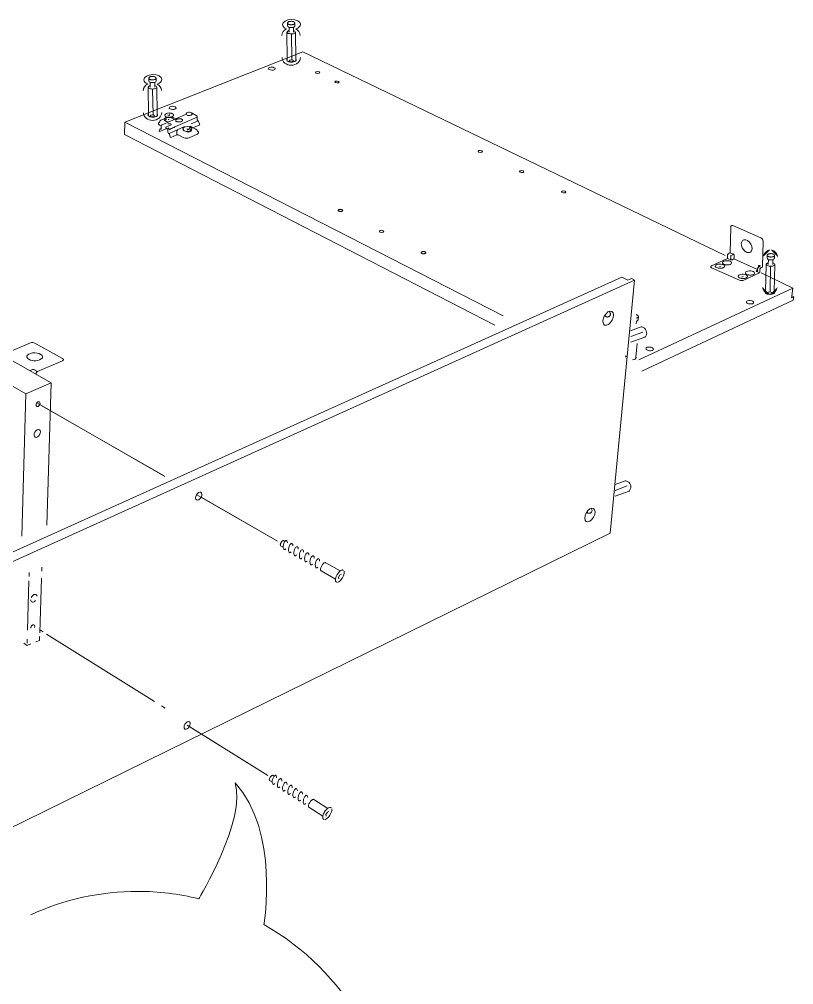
# Model space of a CAD drawing. Header units: metres. Extents: x -6.4 to 35.9, y -8.9 to 6.5.
# Drawn here: x 27.215 to 28.244, y 2.789 to 4.071 of the extents above; entities that cross this region are included whole.
import ezdxf

# ---------------------------------------------------------------- set-up
doc = ezdxf.new("R2010")
doc.units = ezdxf.units.M
doc.header["$MEASUREMENT"] = 0
for name, color, linetype, lineweight in [('PDF5_Geometry_Num_Penna__1_Num_Penna__255_Num_Penna__255_Num_Penna__255', 255, 'Continuous', 18), ('PDF5_Geometry_Num_Penna__7_Num_Penna__7_Num_Penna__7_Num_Penna__7', 7, 'Continuous', 18), ('PDF5_Solid Fills_Num_Penna__1_Num_Penna__255_Num_Penna__255_Num_Penna__255', 255, 'Continuous', 18)]:
    doc.layers.add(name, color=color, linetype=linetype, lineweight=lineweight)

msp = doc.modelspace()

# ---------------------------------------------------------------- hatches: boundary and pattern name
at = {"layer": 'PDF5_Geometry_Num_Penna__1_Num_Penna__255_Num_Penna__255_Num_Penna__255', "linetype": 'Continuous', "lineweight": 18}
for points in [[(28.2129, 3.7651, 0.414067), (28.2027, 3.7553)], [(28.2226, 3.7549, 0.413969), (28.2129, 3.7651)], [(28.2019, 3.7155, 0.414296), (28.2117, 3.7053)], [(28.2117, 3.7053, 0.414203), (28.2218, 3.7151)]]:
    msp.add_hatch(color=255, dxfattribs=at).paths.add_polyline_path(points)
at = {"layer": 'PDF5_Solid Fills_Num_Penna__1_Num_Penna__255_Num_Penna__255_Num_Penna__255', "linetype": 'Continuous', "lineweight": 18}
for points in [[(28.1436, 3.7434), (28.1457, 3.7421), (28.1475, 3.7436)], [(28.1738, 3.7296), (28.1759, 3.7284), (28.1777, 3.7299)]]:
    msp.add_hatch(color=255, dxfattribs=at).paths.add_polyline_path(points)

# ---------------------------------------------------------------- linework, layer by layer
at = {"layer": 'PDF5_Geometry_Num_Penna__1_Num_Penna__255_Num_Penna__255_Num_Penna__255', "color": 255, "linetype": 'Continuous', "lineweight": 18, "flags": 128}
for points in [[(27.4064, 3.465), (27.2448, 3.5578)], [(27.5525, 3.3812), (27.4573, 3.4358)], [(27.5239, 3.08), (27.4427, 3.1307)]]:
    msp.add_lwpolyline(points, dxfattribs=at)
at = {"layer": 'PDF5_Geometry_Num_Penna__7_Num_Penna__7_Num_Penna__7_Num_Penna__7', "color": 7, "linetype": 'Continuous', "lineweight": 18, "flags": 128}
for points in [[(27.581, 4.0625), (27.581, 4.0658, 0.315068), (27.5793, 4.0677), (27.579, 4.0678), (27.5785, 4.068), (27.5779, 4.0681), (27.5773, 4.0682), (27.5767, 4.0683), (27.576, 4.0683), (27.5754, 4.0682), (27.5748, 4.0682), (27.5742, 4.0681), (27.5737, 4.0679), (27.5731, 4.0678), (27.5726, 4.0675), (27.5722, 4.0673), (27.5719, 4.067), (27.5716, 4.0667), (27.5714, 4.0664), (27.5713, 4.066), (27.5713, 4.0657), (27.5713, 4.0625)], [(27.5822, 4.018), (27.582, 4.0536, 0.318932), (27.5792, 4.0559)], [(27.5707, 4.0185, 0.228687), (27.5702, 4.0173), (27.5702, 4.017), (27.5702, 4.017)], [(27.3968, 3.9893), (27.3967, 3.9926, 0.315558), (27.395, 3.9946), (27.3948, 3.9946), (27.3942, 3.9948), (27.3937, 3.9949), (27.3931, 3.995), (27.3924, 3.9951), (27.3918, 3.9951), (27.3912, 3.9951), (27.3906, 3.995), (27.39, 3.9949), (27.3894, 3.9948), (27.3889, 3.9946), (27.3884, 3.9944), (27.388, 3.9941), (27.3876, 3.9938), (27.3874, 3.9935), (27.3872, 3.9932), (27.3871, 3.9929), (27.3871, 3.9925), (27.3871, 3.9893)], [(27.398, 3.9449), (27.3977, 3.9804, 0.318051), (27.3949, 3.9827)], [(27.3865, 3.9446), (27.3865, 3.9445, 0.380846), (27.3868, 3.9442)], [(27.451, 3.9183), (27.4406, 3.9137, -0.202186), (27.4333, 3.9137), (27.4258, 3.9176), (27.4256, 3.9177), (27.4253, 3.9177), (27.425, 3.9178), (27.4247, 3.9178), (27.4244, 3.9177), (27.4242, 3.9176), (27.4163, 3.9141), (27.4154, 3.9146), (27.4143, 3.9182, -0.276876), (27.4124, 3.9211), (27.4122, 3.9247)], [(27.4128, 3.9269, 0.01138), (27.414, 3.9248), (27.4142, 3.9247), (27.4144, 3.9246), (27.4147, 3.9246), (27.4149, 3.9247)], [(27.4423, 3.9218, -0.190557), (27.4366, 3.9218), (27.4336, 3.9233), (27.4334, 3.9235), (27.4332, 3.9236), (27.4331, 3.9237), (27.4329, 3.9239), (27.4328, 3.9241), (27.4326, 3.9244), (27.4326, 3.9246), (27.4327, 3.9249), (27.4328, 3.9252), (27.433, 3.9254)], [(27.4386, 3.9244), (27.4391, 3.9245), (27.4395, 3.9246), (27.4399, 3.9248), (27.4403, 3.925), (27.4406, 3.9253), (27.441, 3.9256), (27.4413, 3.9259, 0.436299), (27.4408, 3.9283), (27.4409, 3.9285)], [(28.1982, 3.7344), (28.1983, 3.7346), (28.1984, 3.7348), (28.1984, 3.7349), (28.1985, 3.7382), (28.1986, 3.7387), (28.1987, 3.7391), (28.1988, 3.7395), (28.1991, 3.74), (28.1993, 3.7404), (28.1997, 3.7407), (28.2, 3.741), (28.2003, 3.7412), (28.2019, 3.7419), (28.202, 3.742), (28.2021, 3.7421), (28.2021, 3.7422), (28.2021, 3.7424), (28.2028, 3.7762, 0.277966), (28.2, 3.7807), (28.1628, 3.797), (28.1624, 3.7971), (28.162, 3.7972), (28.1616, 3.7972), (28.1613, 3.7971), (28.161, 3.797), (28.1607, 3.7968), (28.1604, 3.7966), (28.1602, 3.7963), (28.16, 3.7959), (28.1599, 3.7955), (28.1599, 3.795), (28.1593, 3.761), (28.1575, 3.7602)], [(28.2178, 3.7539), (28.2179, 3.7571, 0.314587), (28.2163, 3.7592), (28.216, 3.7593), (28.2155, 3.7594), (28.2149, 3.7596), (28.2143, 3.7597), (28.2137, 3.7598), (28.2131, 3.7598), (28.2124, 3.7598), (28.2118, 3.7597), (28.2112, 3.7597), (28.2107, 3.7595), (28.2101, 3.7594), (28.2096, 3.7592), (28.2092, 3.7589), (28.2088, 3.7586), (28.2086, 3.7584), (28.2084, 3.758), (28.2083, 3.7577), (28.2082, 3.7574), (28.2082, 3.7541)], [(28.2176, 3.7094), (28.2185, 3.745, 0.316988), (28.2158, 3.7473)], [(28.1949, 3.7361), (28.1952, 3.736), (28.1955, 3.736), (28.1955, 3.7358), (28.1953, 3.7356), (28.1982, 3.7344), (28.1772, 3.7244, -0.189051), (28.1716, 3.7244), (28.1345, 3.741)], [(28.2061, 3.7103, 0.231801), (28.2055, 3.7091), (28.2055, 3.7088), (28.2055, 3.7087)], [(28.2074, 3.7066), (28.2077, 3.7065), (28.2083, 3.7063), (28.2089, 3.7061), (28.2096, 3.706), (28.2103, 3.7059), (28.2109, 3.7058), (28.2117, 3.7057), (28.2124, 3.7057), (28.2131, 3.7058), (28.2138, 3.7058), (28.2145, 3.7059), (28.2151, 3.7061), (28.2157, 3.7063), (28.2163, 3.7065), (28.2168, 3.7067), (28.2172, 3.707), (28.2175, 3.7073), (28.2178, 3.7076), (28.218, 3.7079), (28.2181, 3.7083), (28.2181, 3.7084), (28.2181, 3.7087, 0.218684), (28.2176, 3.71)], [(28.0344, 3.6666), (28.0347, 3.6701), (28.0353, 3.6703), (28.0358, 3.6706), (28.0362, 3.6709), (28.0365, 3.6712), (28.0367, 3.6715), (28.0369, 3.6719), (28.037, 3.6722), (28.0373, 3.6758, 0.314489), (28.0356, 3.6782), (28.0353, 3.6783), (28.0347, 3.6786), (28.0341, 3.6788)], [(28.0267, 3.6571), (28.0408, 3.6624, -0.203379), (28.0417, 3.6624), (28.0444, 3.6613, -0.111916), (28.0459, 3.6602, -0.079964), (28.0476, 3.6573, -0.076721), (28.0483, 3.6539, -0.117111), (28.0479, 3.6521), (28.0466, 3.6495, -0.195157), (28.0459, 3.6489), (28.0273, 3.642)], [(27.2725, 3.6203), (27.2358, 3.641, 0.200938), (27.2299, 3.6413), (27.1967, 3.6273), (27.2004, 3.6251), (27.2009, 3.6249), (27.2011, 3.6247), (27.2013, 3.6245), (27.2013, 3.6244), (27.2012, 3.6242), (27.201, 3.6241), (27.2008, 3.6239), (27.1999, 3.6235), (27.1997, 3.6236), (27.1995, 3.6235), (27.1995, 3.6235), (27.1995, 3.6236)], [(27.2458, 3.6216, -0.337269), (27.2277, 3.6195), (27.227, 3.6199), (27.2265, 3.6203), (27.226, 3.6207), (27.2256, 3.6212), (27.2253, 3.6217), (27.2251, 3.6222)], [(28.0211, 3.6241, 0.232582), (28.0204, 3.6228), (28.0203, 3.6225), (28.0203, 3.6224)], [(28.0344, 3.6213), (28.0345, 3.6216, 0.213301), (28.0339, 3.623)], [(28.0063, 3.453), (28.0198, 3.458, -0.195358), (28.0207, 3.458), (28.0234, 3.4569, -0.113472), (28.0249, 3.4558, -0.080073), (28.0266, 3.4529, -0.076833), (28.0273, 3.4495, -0.116692), (28.0269, 3.4477), (28.0256, 3.4451)], [(27.5642, 3.3781, 0.082016), (27.5626, 3.376, 0.079337), (27.5617, 3.3736, 0.120655), (27.5617, 3.3722)], [(27.5673, 3.3769, 0.157339), (27.5656, 3.3693, 0.116937), (27.5664, 3.3672, 0.421381), (27.5679, 3.3669, 0.084415), (27.5691, 3.3679)], [(27.5712, 3.3763, 0.116117), (27.5705, 3.3784, 0.406995), (27.5689, 3.3788, 0.117065), (27.5674, 3.3772)], [(27.5744, 3.3729, 0.15643), (27.5727, 3.3652, 0.116482), (27.5735, 3.3632)], [(27.5772, 3.3747, 0.277409), (27.576, 3.3747, 0.115804), (27.5745, 3.3731)], [(27.5739, 3.3628, 0.285412), (27.575, 3.3628, 0.081072), (27.5762, 3.3638)], [(27.5815, 3.3687, 0.157149), (27.5798, 3.3611, 0.112979), (27.5806, 3.359, 0.415029), (27.5822, 3.3587, 0.08463), (27.5833, 3.3597)], [(27.5854, 3.3681, 0.116568), (27.5847, 3.3702, 0.116174), (27.5843, 3.3706)], [(27.5886, 3.3647, 0.156961), (27.587, 3.357, 0.11824), (27.5877, 3.355)], [(27.5925, 3.3641, 0.117532), (27.5918, 3.3661, 0.413712), (27.5902, 3.3665, 0.115945), (27.5887, 3.3649)], [(27.5956, 3.3607, 0.157126), (27.594, 3.353, 0.116389), (27.5947, 3.3509, 0.420589), (27.5962, 3.3506, 0.082616), (27.5974, 3.3516)], [(27.5984, 3.3625, 0.278681), (27.5973, 3.3625, 0.117065), (27.5957, 3.3609)], [(27.5996, 3.3594, 0.019855), (27.5996, 3.36, 0.113235), (27.5988, 3.3621)], [(27.5881, 3.3546, 0.285558), (27.5892, 3.3546, 0.082841), (27.5904, 3.3556)], [(27.6027, 3.3566, 0.157126), (27.6011, 3.3489, 0.115534), (27.6018, 3.3469)], [(27.6022, 3.3465, 0.271804), (27.6034, 3.3465, 0.080485), (27.6045, 3.3476)], [(27.6067, 3.3554, 0.013581), (27.6067, 3.356, 0.118323), (27.6059, 3.358, 0.411527), (27.6043, 3.3584, 0.114678), (27.6028, 3.3568)], [(27.6127, 3.3544, 0.277409), (27.6115, 3.3543, 0.114674), (27.61, 3.3528, -0.001946), (27.6098, 3.3525, 0.156961), (27.6082, 3.3449, 0.11913), (27.6089, 3.3428, 0.416599), (27.6104, 3.3425, 0.078906), (27.6116, 3.3435)], [(27.6138, 3.3513, 0.012882), (27.6138, 3.3519, 0.116757), (27.6131, 3.354)], [(27.6349, 3.3276), (27.6158, 3.3385, -0.198539), (27.6152, 3.3392, -0.117169), (27.6152, 3.3414, -0.081182), (27.6166, 3.3452, -0.079652), (27.6192, 3.3484, -0.115928), (27.6211, 3.3494)], [(27.6455, 3.3392), (27.6448, 3.3395, 0.196119), (27.6436, 3.3397, 0.116029), (27.6408, 3.3382, 0.161115), (27.6349, 3.3279, 0.117534), (27.6351, 3.3248, 0.197707), (27.6358, 3.3238), (27.6365, 3.3234)], [(27.6377, 3.3232, 0.116029), (27.6405, 3.3248, 0.161497), (27.6464, 3.335, 0.117643), (27.6463, 3.3382)], [(27.2309, 3.3031), (27.231, 3.3033), (27.2314, 3.304), (27.2318, 3.3046), (27.2323, 3.3052), (27.2328, 3.3058), (27.2334, 3.3063), (27.2339, 3.3066), (27.2345, 3.3069, -0.575313), (27.2385, 3.3047)], [(27.5534, 3.0659), (27.5517, 3.067, 0.201051), (27.5511, 3.0671, 0.121469), (27.5499, 3.0665, 0.164118), (27.5472, 3.0622, 0.121033), (27.5471, 3.0608)], [(27.5529, 3.0652, 0.156566), (27.5509, 3.0576, 0.114686), (27.5515, 3.0556)], [(27.5568, 3.0644, 0.118233), (27.5562, 3.0665, 0.414769), (27.5547, 3.0669, 0.114762), (27.553, 3.0654)], [(27.5519, 3.0552, 0.275036), (27.5531, 3.0551, 0.084429), (27.5543, 3.0561)], [(27.5598, 3.0608, 0.156671), (27.5578, 3.0532, 0.117575), (27.5584, 3.0512, 0.115561), (27.5588, 3.0508)], [(27.5637, 3.0594, 0.013687), (27.5637, 3.06, 0.117256), (27.5631, 3.0621, 0.417596), (27.5616, 3.0625, 0.117511), (27.5599, 3.061)], [(27.5667, 3.0563, 0.15633), (27.5647, 3.0487, 0.112705), (27.5653, 3.0467, 0.415435), (27.5668, 3.0462, 0.087108), (27.5681, 3.0472)], [(27.5736, 3.0519, 0.156725), (27.5716, 3.0443, 0.118837), (27.5722, 3.0423)], [(27.5775, 3.0505, 0.013687), (27.5775, 3.0511, 0.117708), (27.5769, 3.0532, 0.421754), (27.5754, 3.0536, 0.120451), (27.5737, 3.0521)], [(27.5726, 3.0419, 0.282086), (27.5738, 3.0418, 0.0809), (27.575, 3.0428)], [(27.5804, 3.0476, 0.156434), (27.5784, 3.04, 0.118233), (27.579, 3.0379)], [(27.5794, 3.0375, 0.278534), (27.5806, 3.0375, 0.085038), (27.5818, 3.0384)], [(27.5843, 3.0462, 0.006512), (27.5843, 3.0468, 0.114941), (27.5837, 3.0488, 0.406055), (27.5821, 3.0493, 0.1171), (27.5806, 3.0478)], [(27.5873, 3.0432, 0.156963), (27.5853, 3.0356, 0.115019), (27.5859, 3.0335, 0.415757), (27.5875, 3.0331, 0.082788), (27.5887, 3.034)], [(27.5902, 3.0448, 0.2752), (27.5891, 3.0449, 0.116319), (27.5875, 3.0434)], [(27.5942, 3.0388, 0.1572), (27.5922, 3.0312, 0.118598), (27.5928, 3.0291, 0.419469), (27.5944, 3.0287, 0.083201), (27.5956, 3.0296)], [(27.5971, 3.0404, 0.282182), (27.596, 3.0405, 0.116146), (27.5944, 3.039)], [(27.5982, 3.0374, 0.020428), (27.5981, 3.038, 0.120017), (27.5975, 3.0401)], [(27.6247, 3.0231), (27.6062, 3.035, 0.20237), (27.6053, 3.0351, 0.113276), (27.6034, 3.0342, 0.162263), (27.599, 3.0273, 0.117276), (27.599, 3.0252, 0.199776), (27.5995, 3.0245), (27.6181, 3.0126)], [(27.6194, 3.0084), (27.6188, 3.0088, -0.195025), (27.6181, 3.0098, -0.116283), (27.6181, 3.013, -0.081013), (27.6205, 3.0185, -0.079975), (27.6245, 3.0229, -0.115878), (27.6273, 3.0243, -0.199903), (27.6286, 3.0241), (27.6292, 3.0237)], [(27.6207, 3.0081, 0.115452), (27.6235, 3.0095, 0.161737), (27.6299, 3.0195, 0.117777), (27.6299, 3.0226)], [(27.4534, 2.9031, 0.060066), (27.3724, 2.9129, 0.108626), (27.2301, 2.8818)], [(27.7034, 2.4797, 0.06435), (27.7147, 2.568, 0.2704), (27.5399, 2.8688)]]:
    msp.add_lwpolyline(points, format="xyb", dxfattribs=at)
for points in [[(27.581, 4.0658), (27.581, 4.0657), (27.5809, 4.0654), (27.5807, 4.0651), (27.5805, 4.0649), (27.5801, 4.0646), (27.5797, 4.0644), (27.5792, 4.0642), (27.5786, 4.064), (27.578, 4.0639), (27.5774, 4.0638), (27.5767, 4.0637), (27.5761, 4.0637), (27.5754, 4.0637), (27.5747, 4.0638), (27.5741, 4.0639), (27.5735, 4.064), (27.573, 4.0642), (27.5725, 4.0644), (27.5721, 4.0646), (27.5718, 4.0649), (27.5715, 4.0651), (27.5714, 4.0654), (27.5713, 4.0657), (27.5713, 4.0657)], [(27.5733, 4.0558), (27.5732, 4.0558), (27.5726, 4.0556), (27.5721, 4.0554), (27.5716, 4.0552), (27.5713, 4.0549), (27.5709, 4.0546), (27.5707, 4.0543), (27.5706, 4.0539), (27.5705, 4.0536), (27.5705, 4.0535)], [(27.5705, 4.0535), (27.5705, 4.0535), (27.5707, 4.018)], [(27.5732, 4.0604), (27.5733, 4.0539)], [(27.5764, 4.0512), (27.5769, 4.0173)], [(27.5792, 4.0539), (27.5791, 4.0605)], [(27.3553, 3.9344), (27.5917, 4.0277), (28.1527, 3.7571)], [(27.5721, 4.0149), (27.5724, 4.0148), (27.573, 4.0146), (27.5736, 4.0145), (27.5743, 4.0144), (27.575, 4.0143), (27.5757, 4.0142), (27.5765, 4.0142), (27.5772, 4.0142), (27.5779, 4.0143), (27.5786, 4.0144), (27.5792, 4.0145), (27.5799, 4.0147), (27.5805, 4.0149), (27.581, 4.0151), (27.5815, 4.0153), (27.5819, 4.0156), (27.5822, 4.0159), (27.5825, 4.0162), (27.5827, 4.0166), (27.5828, 4.017), (27.5828, 4.0172)], [(27.3967, 3.9926), (27.3967, 3.9925), (27.3966, 3.9922), (27.3965, 3.9919), (27.3962, 3.9917), (27.3959, 3.9914), (27.3954, 3.9912), (27.3949, 3.991), (27.3944, 3.9908), (27.3938, 3.9907), (27.3932, 3.9906), (27.3925, 3.9906), (27.3918, 3.9905), (27.3912, 3.9906), (27.3905, 3.9906), (27.3899, 3.9907), (27.3893, 3.9908), (27.3887, 3.991), (27.3883, 3.9912), (27.3879, 3.9914), (27.3875, 3.9917), (27.3873, 3.9919), (27.3871, 3.9922), (27.3871, 3.9925), (27.3871, 3.9925)], [(27.389, 3.9873), (27.389, 3.9807)], [(27.3949, 3.9807), (27.3949, 3.9873)], [(27.3863, 3.9803), (27.3862, 3.9804), (27.3865, 3.9448)], [(27.389, 3.9826), (27.3889, 3.9826), (27.3884, 3.9824), (27.3879, 3.9822), (27.3874, 3.982), (27.387, 3.9817), (27.3867, 3.9814), (27.3865, 3.9811), (27.3863, 3.9808), (27.3863, 3.9804), (27.3863, 3.9803)], [(27.3921, 3.978), (27.3926, 3.9441)], [(26.6371, 3.9416), (27.2573, 3.588)], [(27.3879, 3.9418), (27.3882, 3.9416), (27.3888, 3.9415), (27.3894, 3.9413), (27.3901, 3.9412), (27.3908, 3.9411), (27.3915, 3.941), (27.3922, 3.941), (27.3929, 3.941), (27.3936, 3.9411), (27.3943, 3.9412), (27.395, 3.9413), (27.3956, 3.9415), (27.3962, 3.9417), (27.3968, 3.9419), (27.3972, 3.9421), (27.3977, 3.9424), (27.398, 3.9427), (27.3983, 3.9431), (27.3985, 3.9434), (27.3985, 3.9438), (27.3985, 3.944)], [(27.403, 3.9369), (27.4028, 3.9368), (27.4025, 3.9367), (27.4023, 3.9365), (27.4021, 3.9363), (27.402, 3.9362), (27.4018, 3.936), (27.4018, 3.9358), (27.401, 3.9343)], [(27.403, 3.9369), (27.4106, 3.9402)], [(27.4048, 3.9308), (27.4228, 3.9388)], [(27.4097, 3.9357), (27.4125, 3.9343)], [(27.417, 3.941), (27.4167, 3.9408), (27.4163, 3.9407), (27.4159, 3.9406), (27.4154, 3.9405), (27.4149, 3.9405), (27.4145, 3.9404), (27.414, 3.9404), (27.4136, 3.9404), (27.4131, 3.9404), (27.4127, 3.9404), (27.4122, 3.9405), (27.4118, 3.9405), (27.4115, 3.9406), (27.411, 3.9407), (27.4109, 3.9408)], [(27.412, 3.9439), (27.4138, 3.9432), (27.4151, 3.9443)], [(27.4128, 3.9379), (27.4142, 3.9379)], [(27.4139, 3.9465), (27.4143, 3.9465), (27.4148, 3.9465), (27.4152, 3.9465), (27.4156, 3.9464), (27.416, 3.9464), (27.4165, 3.9463), (27.4169, 3.9462), (27.4172, 3.9461), (27.4176, 3.946), (27.418, 3.9458), (27.4183, 3.9457), (27.4186, 3.9455), (27.4189, 3.9453), (27.4191, 3.9451), (27.4193, 3.9448), (27.4195, 3.9445), (27.4196, 3.9443), (27.4197, 3.944), (27.4197, 3.9437), (27.4197, 3.9434), (27.4196, 3.9431), (27.4195, 3.9428), (27.4193, 3.9425), (27.4191, 3.9423), (27.4189, 3.942), (27.4186, 3.9417), (27.4182, 3.9415), (27.4179, 3.9413), (27.4175, 3.9412), (27.4171, 3.941), (27.417, 3.941)], [(27.4169, 3.9406), (27.417, 3.9397)], [(27.4179, 3.9413), (27.4228, 3.9388)], [(27.4501, 3.9432), (27.4503, 3.943), (27.4506, 3.9428), (27.4508, 3.9425), (27.451, 3.9422), (27.4511, 3.9418), (27.4512, 3.9415), (27.4513, 3.9411), (27.4215, 3.9281)], [(27.4302, 3.9352), (27.4297, 3.935), (27.4291, 3.9349), (27.4286, 3.9347), (27.4282, 3.9347), (27.4279, 3.9347), (27.4273, 3.9346), (27.4266, 3.9346), (27.426, 3.9346), (27.4255, 3.9347), (27.425, 3.9348), (27.4245, 3.935), (27.4241, 3.9351), (27.4237, 3.9353), (27.4234, 3.9354), (27.4231, 3.9357), (27.4229, 3.9359), (27.4228, 3.9361), (27.4227, 3.9364), (27.4227, 3.9367), (27.4227, 3.937), (27.4228, 3.9373), (27.423, 3.9374), (27.4231, 3.9376), (27.4232, 3.9377), (27.4234, 3.9378), (27.4238, 3.9381), (27.4242, 3.9383)], [(27.4228, 3.9388), (27.4366, 3.9448)], [(27.4242, 3.9383), (27.4247, 3.9385), (27.4253, 3.9387), (27.4259, 3.9388), (27.4262, 3.9388), (27.4265, 3.9389), (27.4271, 3.9389), (27.4278, 3.9389), (27.4284, 3.9389), (27.429, 3.9388), (27.4295, 3.9387), (27.4299, 3.9386), (27.4303, 3.9384), (27.4307, 3.9383), (27.431, 3.9381), (27.4312, 3.9379), (27.4315, 3.9377), (27.4316, 3.9374), (27.4317, 3.9371), (27.4317, 3.9369), (27.4317, 3.9366), (27.4316, 3.9363), (27.4315, 3.9361), (27.4313, 3.936), (27.4312, 3.9358), (27.431, 3.9357), (27.4306, 3.9355), (27.4302, 3.9352)], [(27.4432, 3.9438), (27.4436, 3.944), (27.4439, 3.9443), (27.4442, 3.9445), (27.4444, 3.9448), (27.4445, 3.9451), (27.4446, 3.9453)], [(27.4434, 3.932), (27.4525, 3.936)], [(27.4501, 3.9432), (27.4444, 3.9461), (27.4445, 3.9459), (27.4446, 3.9456), (27.4446, 3.9453)], [(27.4525, 3.936), (27.4522, 3.9362), (27.452, 3.9363), (27.4518, 3.9365), (27.4516, 3.9367), (27.4515, 3.937), (27.4514, 3.9373), (27.4514, 3.9376), (27.4513, 3.9411)], [(27.4525, 3.936), (27.4527, 3.9359), (27.4528, 3.9357), (27.453, 3.9355), (27.4531, 3.9353), (27.4532, 3.9351)], [(27.2237, 3.5736), (26.6044, 3.9297)], [(27.3553, 3.9344), (27.3547, 3.9179)], [(27.3553, 3.9344), (27.8576, 3.6771)], [(27.401, 3.9343), (27.401, 3.9343), (27.4007, 3.9341), (27.4005, 3.9339), (27.4003, 3.9337), (27.4001, 3.9334), (27.4, 3.9332), (27.3999, 3.9329), (27.3999, 3.9326), (27.3999, 3.9319)], [(27.3999, 3.9319), (27.4, 3.9316), (27.4001, 3.9313), (27.4003, 3.9311), (27.4005, 3.9308), (27.4008, 3.9306), (27.4012, 3.9304), (27.4032, 3.9293)], [(27.401, 3.9343), (27.4006, 3.9335)], [(27.4015, 3.9219), (27.4006, 3.9223), (27.4006, 3.9231)], [(27.4011, 3.9234), (27.4017, 3.9251)], [(27.4015, 3.9219), (27.4096, 3.9254)], [(27.4034, 3.926), (27.4019, 3.9254), (27.402, 3.9255), (27.4022, 3.9254), (27.4023, 3.9254)], [(27.4027, 3.9252), (27.4029, 3.9252), (27.4031, 3.9252), (27.4032, 3.9252), (27.4033, 3.9254), (27.4034, 3.9256), (27.4034, 3.9258)], [(27.4032, 3.9294), (27.4032, 3.9297), (27.4033, 3.93), (27.4034, 3.9302), (27.4036, 3.9303), (27.4038, 3.9304), (27.404, 3.9304), (27.4043, 3.9303)], [(27.4034, 3.9258), (27.4034, 3.926), (27.4032, 3.9293)], [(27.4036, 3.9304), (27.4045, 3.9307)], [(27.4097, 3.9275), (27.4096, 3.9275), (27.4096, 3.9274), (27.4095, 3.9273), (27.4095, 3.9266)], [(27.4095, 3.9266), (27.4104, 3.9261)], [(27.4157, 3.9302), (27.4096, 3.9275)], [(27.4103, 3.9259), (27.4104, 3.9261), (27.4118, 3.9254)], [(27.4122, 3.9247), (27.4122, 3.9249), (27.4121, 3.9251), (27.4119, 3.9253), (27.4118, 3.9254)], [(27.4346, 3.9284), (27.4139, 3.9194)], [(27.4149, 3.9247), (27.4152, 3.9249), (27.4154, 3.925), (27.4156, 3.9253), (27.4158, 3.9256)], [(27.4178, 3.9259), (27.4175, 3.9259), (27.4173, 3.9259), (27.4171, 3.9259), (27.4169, 3.926), (27.4158, 3.9256)], [(27.4178, 3.9259), (27.418, 3.9261), (27.4182, 3.9263), (27.4184, 3.9265), (27.4186, 3.9268)], [(27.4186, 3.9268), (27.4197, 3.9273), (27.4199, 3.9272), (27.4201, 3.9271), (27.4204, 3.9271), (27.4206, 3.9272)], [(27.4206, 3.9272), (27.4208, 3.9273), (27.4211, 3.9275), (27.4213, 3.9278), (27.4215, 3.9281)], [(27.4243, 3.9224), (27.4244, 3.9225), (27.4244, 3.9227), (27.4245, 3.9229), (27.4246, 3.9232), (27.4248, 3.9235), (27.425, 3.9237), (27.4252, 3.924)], [(27.4374, 3.9252), (27.4388, 3.9252)], [(27.4378, 3.9242), (27.4381, 3.9242), (27.4384, 3.9243), (27.4388, 3.9244)], [(27.4416, 3.925), (27.4427, 3.9245)], [(27.4546, 3.931), (27.4456, 3.927), (27.4418, 3.929)], [(27.4507, 3.924), (27.4506, 3.9242), (27.4504, 3.9244), (27.4503, 3.9245), (27.4501, 3.9246), (27.4499, 3.9248), (27.4498, 3.9249), (27.4456, 3.927)], [(27.4492, 3.9248), (27.4494, 3.9249), (27.4496, 3.9249), (27.4498, 3.9249)], [(27.4507, 3.924), (27.4515, 3.9226)], [(27.4543, 3.9321), (27.4542, 3.9322), (27.4532, 3.9351)], [(27.4545, 3.9317), (27.4545, 3.9319), (27.4544, 3.932), (27.4543, 3.9321)], [(27.4546, 3.931), (27.4545, 3.9317)], [(27.3547, 3.9179), (27.8467, 3.6647)], [(27.4241, 3.9184), (27.4241, 3.9185), (27.4241, 3.9186), (27.424, 3.9187), (27.4239, 3.9187)], [(27.4242, 3.9176), (27.4241, 3.9184)], [(27.4243, 3.919), (27.4243, 3.9224)], [(27.4528, 3.9202), (27.4528, 3.9199), (27.4527, 3.9196), (27.4525, 3.9193), (27.4522, 3.919), (27.4519, 3.9188), (27.4515, 3.9185), (27.451, 3.9183)], [(27.4528, 3.921), (27.4528, 3.9211), (27.4527, 3.9213), (27.4527, 3.9216), (27.4525, 3.9218), (27.4524, 3.922), (27.4522, 3.9222), (27.452, 3.9223), (27.4517, 3.9225), (27.4515, 3.9226), (27.4521, 3.9218)], [(27.4528, 3.921), (27.4528, 3.9202)], [(28.1557, 3.7572), (28.1556, 3.7539)], [(28.1575, 3.7602), (28.1572, 3.7599), (28.1568, 3.7597), (28.1565, 3.7593), (28.1562, 3.7589), (28.156, 3.7585), (28.1558, 3.7581), (28.1557, 3.7576), (28.1557, 3.7572)], [(28.1622, 3.7597), (28.1593, 3.761)], [(28.1621, 3.7581), (28.1599, 3.7571), (28.1598, 3.7533), (28.1598, 3.753), (28.1597, 3.7526), (28.1596, 3.7522), (28.1594, 3.7518), (28.1599, 3.7516)], [(28.1621, 3.7581), (28.1624, 3.7583), (28.1627, 3.7585), (28.1629, 3.7588), (28.1632, 3.7592)], [(28.1645, 3.7576), (28.1645, 3.7579), (28.1644, 3.7582), (28.1642, 3.7585), (28.1641, 3.7587), (28.1638, 3.759), (28.1636, 3.7591), (28.1632, 3.7593)], [(28.1645, 3.7576), (28.1645, 3.7534), (28.1644, 3.7532), (28.1643, 3.753), (28.1642, 3.7528), (28.164, 3.7527)], [(28.1809, 3.7616), (28.1816, 3.7613), (28.1823, 3.7612), (28.183, 3.7611), (28.1837, 3.7611), (28.1844, 3.7611), (28.185, 3.7613), (28.1855, 3.7615), (28.1861, 3.7618)], [(28.2179, 3.7571), (28.2179, 3.757), (28.2178, 3.7568), (28.2176, 3.7565), (28.2174, 3.7562), (28.217, 3.756), (28.2166, 3.7558), (28.2161, 3.7556), (28.2155, 3.7555), (28.2149, 3.7554), (28.2143, 3.7553), (28.2136, 3.7552), (28.2129, 3.7552), (28.2123, 3.7553), (28.2116, 3.7554), (28.211, 3.7555), (28.2104, 3.7556), (28.2099, 3.7558), (28.2094, 3.756), (28.209, 3.7563), (28.2087, 3.7565), (28.2084, 3.7568), (28.2083, 3.7571), (28.2082, 3.7574), (28.2082, 3.7574)], [(28.1333, 3.7423), (28.1334, 3.7426), (28.1335, 3.7428), (28.1337, 3.7431), (28.134, 3.7433), (28.1344, 3.7435)], [(28.1554, 3.7534), (28.1344, 3.7435)], [(28.158, 3.7451), (28.1573, 3.7449), (28.1565, 3.7448), (28.1557, 3.7448), (28.155, 3.7448), (28.1542, 3.7448), (28.1534, 3.7449), (28.1527, 3.745), (28.152, 3.7452)], [(28.1582, 3.7521), (28.1554, 3.7534), (28.1555, 3.7535), (28.1556, 3.7538), (28.1556, 3.7539)], [(28.1594, 3.7456), (28.159, 3.7454), (28.1585, 3.7452), (28.158, 3.7451)], [(28.1599, 3.7516), (28.1601, 3.7515), (28.1605, 3.7514), (28.1608, 3.7514), (28.1612, 3.7514), (28.1615, 3.7515), (28.1617, 3.7516), (28.164, 3.7527)], [(28.1956, 3.7386), (28.164, 3.7527)], [(28.1982, 3.7438), (28.1978, 3.7439), (28.1976, 3.744), (28.1973, 3.744), (28.1972, 3.7439), (28.197, 3.7438), (28.1969, 3.7436), (28.1969, 3.7433), (28.1969, 3.742)], [(28.1983, 3.7437), (28.1986, 3.7436), (28.1988, 3.7434), (28.199, 3.7432)], [(28.1993, 3.7437), (28.1993, 3.7435), (28.1992, 3.7434), (28.1991, 3.7433), (28.199, 3.7432)], [(28.207, 3.7452), (28.207, 3.7453), (28.2061, 3.7097)], [(28.2099, 3.7474), (28.2098, 3.7474), (28.2092, 3.7473), (28.2087, 3.7471), (28.2082, 3.7468), (28.2078, 3.7466), (28.2075, 3.7463), (28.2073, 3.746), (28.2071, 3.7457), (28.207, 3.7453), (28.207, 3.7452)], [(28.21, 3.7521), (28.2098, 3.7455)], [(28.2157, 3.7453), (28.2159, 3.7519)], [(28.1345, 3.741), (28.1341, 3.7412), (28.1337, 3.7414), (28.1335, 3.7417), (28.1333, 3.742), (28.1333, 3.7423)], [(28.1485, 3.7406), (28.1478, 3.7405), (28.147, 3.7404), (28.1463, 3.7403), (28.1455, 3.7403), (28.1447, 3.7403), (28.1439, 3.7404), (28.1432, 3.7405), (28.1425, 3.7407)], [(28.15, 3.7411), (28.1495, 3.741), (28.149, 3.7408), (28.1485, 3.7406)], [(28.1884, 3.7315), (28.1877, 3.7314), (28.1869, 3.7313), (28.1862, 3.7312), (28.1854, 3.7312), (28.1846, 3.7312), (28.1839, 3.7314), (28.1831, 3.7315), (28.1824, 3.7316)], [(28.1899, 3.732), (28.1895, 3.7318), (28.1889, 3.7317), (28.1884, 3.7315)], [(28.1941, 3.7364), (28.1939, 3.7365), (28.1938, 3.7367), (28.1937, 3.7368), (28.1938, 3.737), (28.1939, 3.7371), (28.1941, 3.7373)], [(28.1956, 3.738), (28.1941, 3.7373)], [(28.1956, 3.7364), (28.1949, 3.7361), (28.1948, 3.7361), (28.1946, 3.7362), (28.1941, 3.7364)], [(28.1975, 3.7424), (28.1971, 3.7423), (28.1968, 3.742), (28.1965, 3.7416), (28.1962, 3.7412), (28.1959, 3.7408), (28.1958, 3.7404), (28.1957, 3.7399), (28.1956, 3.7395), (28.1956, 3.7364)], [(28.1982, 3.7428), (28.1975, 3.7424)], [(28.199, 3.7432), (28.1982, 3.7428)], [(28.2004, 3.7341), (28.2422, 3.714)], [(28.2128, 3.7427), (28.2122, 3.7088)], [(26.7746, 3.1689), (28.0153, 3.7286), (28.0233, 3.7247)], [(28.0321, 3.7247), (26.7902, 3.1628)], [(27.9999, 3.3885), (28.0321, 3.7247)], [(28.028, 3.7268), (28.0233, 3.7247)], [(28.0321, 3.7247), (28.028, 3.7268)], [(28.1744, 3.7268), (28.1736, 3.727), (28.173, 3.7271)], [(28.1789, 3.727), (28.1782, 3.7269), (28.1774, 3.7268), (28.1767, 3.7267), (28.1759, 3.7267), (28.1751, 3.7268), (28.1744, 3.7268)], [(28.1804, 3.7276), (28.18, 3.7274), (28.1795, 3.7272), (28.1789, 3.727)], [(28.038, 3.6189), (28.2422, 3.714)], [(28.2422, 3.714), (28.241, 3.7036)], [(28.0417, 3.6039), (28.243, 3.6981)], [(28.241, 3.7036), (28.2407, 3.7011)], [(28.2407, 3.7011), (28.2435, 3.7024)], [(28.241, 3.7036), (28.2435, 3.7024)], [(28.2435, 3.7024), (28.243, 3.6981)], [(27.9984, 3.6831), (27.9989, 3.6826), (27.9993, 3.682), (27.9996, 3.6813), (27.9999, 3.6807), (28, 3.6801), (28, 3.6794), (27.9999, 3.6789), (27.9998, 3.6783), (27.9996, 3.6778), (27.9993, 3.6773), (27.9989, 3.6769), (27.9985, 3.6765), (27.9981, 3.6762), (27.9976, 3.676), (27.9971, 3.6758), (27.9966, 3.6757), (27.996, 3.6756), (27.9954, 3.6757), (27.9949, 3.6758), (27.9944, 3.676), (27.9941, 3.6762), (27.9939, 3.6763), (27.9936, 3.6765), (27.9934, 3.6768), (27.9932, 3.677), (27.993, 3.6773), (27.9927, 3.6779)], [(28.0373, 3.6759), (28.0372, 3.6757), (28.0371, 3.6754), (28.0369, 3.6751), (28.0366, 3.6749), (28.0362, 3.6746), (28.0357, 3.6744), (28.0351, 3.6743), (28.0345, 3.6741)], [(28.0272, 3.6496), (28.0432, 3.6556)], [(28.0339, 3.6224), (28.0354, 3.6404)], [(27.2352, 3.6054), (27.239, 3.6032), (27.2722, 3.6174)], [(27.2736, 3.6189), (27.2735, 3.6185), (27.2734, 3.6182), (27.2731, 3.6179), (27.2727, 3.6177), (27.2722, 3.6174)], [(27.2725, 3.6203), (27.2729, 3.6201), (27.2732, 3.6198), (27.2734, 3.6195), (27.2736, 3.6192), (27.2736, 3.6189)], [(27.2347, 3.6056), (27.2344, 3.6058), (27.2341, 3.6059), (27.2337, 3.6059), (27.2333, 3.6059), (27.233, 3.6058), (27.2327, 3.6058), (27.229, 3.6041)], [(27.2352, 3.6054), (27.2347, 3.6056)], [(27.2373, 3.6007), (27.2374, 3.6012), (27.2375, 3.6016), (27.2377, 3.602), (27.238, 3.6024), (27.2383, 3.6027), (27.2386, 3.603), (27.239, 3.6032)], [(27.2373, 3.5994), (27.2373, 3.6007)], [(27.2388, 3.599), (27.2388, 3.5987), (27.2388, 3.5985)], [(27.2573, 3.588), (27.2237, 3.5736)], [(27.2515, 3.3993), (27.2573, 3.588)], [(27.2184, 3.3848), (27.2237, 3.5736)], [(27.4082, 3.464), (27.239, 3.5611)], [(28.0062, 3.4452), (28.0222, 3.4512)], [(27.558, 3.378), (27.4507, 3.4396)], [(28.0063, 3.4375), (28.0249, 3.4445)], [(26.7784, 2.8071), (26.7936, 2.7959), (27.9999, 3.3885)], [(27.5655, 3.3698), (27.5621, 3.3718)], [(27.5677, 3.3777), (27.566, 3.3787)], [(27.6411, 3.3384), (27.622, 3.3493)], [(27.228, 3.331), (27.2281, 3.3364)], [(27.2449, 3.3436), (27.2447, 3.3382)], [(27.639, 3.3302), (27.6408, 3.3333)], [(27.6408, 3.3333), (27.6428, 3.3342)], [(27.2259, 3.2597), (27.2278, 3.3251)], [(27.2444, 3.3286), (27.2422, 3.2564)], [(27.6392, 3.3281), (27.639, 3.3302)], [(27.2304, 3.2624), (27.2304, 3.2627), (27.2304, 3.2632), (27.2305, 3.2638), (27.2307, 3.2643), (27.231, 3.2649), (27.2314, 3.2654), (27.2317, 3.2659), (27.2322, 3.2662), (27.2326, 3.2666), (27.2331, 3.2668)], [(27.2466, 3.2574), (27.2421, 3.2603)], [(27.2254, 3.2424), (27.2256, 3.2478)], [(27.242, 3.2515), (27.2419, 3.2461), (27.2368, 3.2441)], [(27.3947, 3.165), (27.2513, 3.2545)], [(27.2253, 3.2396), (27.2208, 3.2424)], [(27.2304, 3.2416), (27.2253, 3.2396)], [(27.4085, 3.1563), (27.4039, 3.1592)], [(27.5449, 3.0669), (27.4379, 3.1337)], [(27.5508, 3.0582), (27.5475, 3.0603)], [(27.6223, 3.015), (27.6242, 3.0181)], [(27.6224, 3.0129), (27.6223, 3.015)], [(27.6242, 3.0181), (27.6262, 3.0189)]]:
    msp.add_lwpolyline(points, dxfattribs=at)
for points in [[(27.5708, 4.0177), (27.5708, 4.0177)], [(27.4169, 3.9407), (27.417, 3.9409)], [(27.4006, 3.9231), (27.4006, 3.9232)], [(27.4011, 3.9234), (27.4007, 3.9232), (27.4007, 3.9232)], [(27.401, 3.9233), (27.4008, 3.9232)], [(27.4017, 3.9251), (27.4018, 3.9253)], [(27.4103, 3.9259), (27.4101, 3.9257), (27.4099, 3.9256), (27.4096, 3.9254)], [(27.4158, 3.9302), (27.4157, 3.9302)], [(27.6436, 3.8181), (27.6432, 3.8182), (27.6427, 3.8184), (27.6422, 3.8185), (27.6417, 3.8185), (27.6412, 3.8186), (27.6407, 3.8185), (27.6402, 3.8185), (27.6398, 3.8184), (27.6393, 3.8182), (27.639, 3.8181), (27.6387, 3.8179), (27.6385, 3.8177), (27.6385, 3.8174), (27.6385, 3.8172), (27.6385, 3.817), (27.6387, 3.8167), (27.639, 3.8165), (27.6393, 3.8163), (27.6398, 3.8161), (27.6402, 3.816), (27.6407, 3.8159), (27.6412, 3.8158), (27.6417, 3.8158), (27.6422, 3.8158), (27.6427, 3.8159), (27.6432, 3.816), (27.6436, 3.8161), (27.6439, 3.8163), (27.6442, 3.8165), (27.6444, 3.8167), (27.6445, 3.8169), (27.6445, 3.8172), (27.6444, 3.8174), (27.6442, 3.8177), (27.6439, 3.8179)], [(27.754, 3.762), (27.7536, 3.7622), (27.7531, 3.7623), (27.7526, 3.7624), (27.7521, 3.7625), (27.7516, 3.7625), (27.751, 3.7625), (27.7505, 3.7625), (27.7501, 3.7623), (27.7497, 3.7622), (27.7493, 3.762), (27.7491, 3.7618), (27.7489, 3.7616), (27.7488, 3.7613), (27.7488, 3.7611), (27.7489, 3.7608), (27.7491, 3.7606), (27.7494, 3.7604), (27.7497, 3.7602), (27.7501, 3.76), (27.7506, 3.7598), (27.7511, 3.7597), (27.7516, 3.7597), (27.7522, 3.7596), (27.7527, 3.7597), (27.7532, 3.7597), (27.7537, 3.7598), (27.754, 3.76), (27.7544, 3.7602), (27.7546, 3.7604), (27.7548, 3.7606), (27.7549, 3.7608), (27.7549, 3.7611), (27.7548, 3.7613), (27.7546, 3.7616), (27.7543, 3.7618)], [(28.1632, 3.7592), (28.1632, 3.7592), (28.1632, 3.7592), (28.1632, 3.7592), (28.1632, 3.7593)], [(28.1581, 3.7452), (28.1581, 3.7451)], [(28.1486, 3.7407), (28.1486, 3.7407)], [(28.1885, 3.7316), (28.1885, 3.7316)], [(28.1956, 3.7362), (28.1955, 3.7361)], [(28.179, 3.7271), (28.179, 3.7271)], [(28.2061, 3.7095), (28.2061, 3.7094)], [(28.0211, 3.6232), (28.0211, 3.6231)]]:
    msp.add_lwpolyline(points, close=True, dxfattribs=at)
at = {"layer": 'PDF5_Geometry_Num_Penna__7_Num_Penna__7_Num_Penna__7_Num_Penna__7', "color": 7, "linetype": 'Continuous', "lineweight": 18}
for centre, radius, start, end in [((27.9719, 3.4187), 0.00379, 211.732, 49.7217), ((27.5736, 3.3718), 0.00473, 5.9816, 32.5985), ((27.5856, 3.3666), 0.00465, 121.9738, 149.0331), ((27.5577, 3.0548), 0.00468, 299.4446, 318.1298), ((27.5708, 3.0538), 0.00481, 119.6047, 145.7658), ((27.5659, 3.0552), 0.00473, 3.2837, 29.8968), ((27.5865, 3.0421), 0.00475, 3.3438, 29.8367)]:
    msp.add_arc(centre, radius, start, end, dxfattribs=at)
for centre, major_axis, ratio, start_param, end_param in [((27.5762, 4.0539), (0.00563, 0.00003), 0.419215, 3.073222, 6.293168), ((27.5763, 4.0622), (0.00476, 0.00011), 0.471204, 3.95252, 6.368479), ((27.3919, 3.9892), (-0.0049, 0.00002), 0.491608, 0.893543, 3.204953), ((27.392, 3.9807), (0.00563, 0.00003), 0.419215, 3.073222, 6.293168), ((27.4138, 3.9435), (0.00562, 0.00027), 0.540641, 1.542559, 4.133268), ((27.412, 3.9371), (0.00325, 0.0002), 0.530394, 1.946792, 3.896972), ((27.4405, 3.9453), (0.00398, 0.0002), 0.581624, 0.261349, 3.196788), ((27.4405, 3.9451), (0.00396, 0.00012), 0.461884, 3.121485, 5.441678), ((27.4142, 3.9311), (0.00252, 0.00004), 0.47862, 5.39942, 8.614647), ((27.4398, 3.9232), (0.00388, 0.00009), 0.486249, 5.399123, 6.994211), ((28.181, 3.7696), (-0.00473, 0.00797), 0.662104, 6.090742, 8.679173), ((28.1811, 3.7696), (-0.00473, 0.00798), 0.658559, 3.192202, 6.112657), ((28.1455, 3.7431), (-0.00614, 0.00008), 0.454134, 2.379763, 7.342303), ((28.155, 3.7476), (-0.00613, 0.00006), 0.454851, 2.382901, 7.34477), ((28.2128, 3.7454), (-0.00563, 0.00015), 0.421127, 6.215986, 9.428544), ((28.213, 3.7538), (-0.00482, 0.00011), 0.482995, 0.848583, 3.20838), ((28.176, 3.7296), (-0.00616, 0.00007), 0.458296, 2.38583, 7.345235), ((28.1855, 3.734), (-0.00618, 0.00009), 0.4552, 2.379891, 7.344915), ((27.2355, 3.6228), (-0.0105, 0.0003), 0.493728, 2.964823, 6.452416), ((28.0245, 3.6231), (-0.00991, 0.00198), 0.404569, 2.175464, 3.203083), ((27.2343, 3.3018), (0.00272, 0.00458), 0.651702, 2.288438, 4.492947), ((27.2332, 3.264), (0.00143, 0.00288), 0.655795, 4.852943, 6.993571)]:
    msp.add_ellipse(centre, major_axis=major_axis, ratio=ratio, start_param=start_param, end_param=end_param, dxfattribs=at)
for centre, major_axis, ratio in [((27.5763, 4.0157), (-0.00283, 0.00012), 0.442554), ((27.5504, 4.0054), (-0.00454, 0.00019), 0.443076), ((27.6111, 4.0002), (-0.00284, 0.00016), 0.446252), ((27.6369, 3.9877), (-0.00284, 0.00016), 0.446891), ((27.4185, 3.9533), (-0.00463, 0.00018), 0.447513), ((27.3916, 3.9426), (-0.00291, 0.0001), 0.445895), ((27.8272, 3.8955), (-0.00295, 0.00021), 0.448844), ((27.8822, 3.8688), (-0.00296, 0.00022), 0.454456), ((27.9379, 3.8417), (-0.00299, 0.00023), 0.453164), ((27.6962, 3.7893), (-0.00303, 0.00017), 0.464434), ((28.2118, 3.7075), (-0.00309, 0.00031), 0.468123), ((28.1856, 3.6953), (-0.00499, 0.00047), 0.471743), ((27.9971, 3.674), (0.0048, 0.00909), 0.564649), ((28.0522, 3.6333), (-0.00505, 0.00046), 0.481877), ((27.2399, 3.5599), (0.00177, 0.00304), 0.639643), ((27.2388, 3.521), (0.00286, 0.00486), 0.630838), ((27.4533, 3.4378), (0.00291, 0.00504), 0.605449), ((27.9728, 3.4126), (0.00484, 0.00876), 0.557846), ((27.4379, 3.1333), (0.00295, 0.00485), 0.591958)]:
    msp.add_ellipse(centre, major_axis=major_axis, ratio=ratio, dxfattribs=at)
for points in [[(27.5764, 4.0708), (27.5698, 4.0706), (27.5645, 4.0675), (27.5646, 4.0637)], [(27.5885, 4.0643), (27.5884, 4.068), (27.583, 4.0709), (27.5764, 4.0708)], [(27.5822, 4.0582), (27.586, 4.0594), (27.5886, 4.0617), (27.5885, 4.0643)], [(27.5699, 4.0583), (27.5662, 4.0565), (27.5637, 4.0532), (27.5638, 4.0493)], [(27.5646, 4.0637), (27.5647, 4.0614), (27.5668, 4.0594), (27.5699, 4.0583)], [(27.5713, 4.0625), (27.5714, 4.0615), (27.572, 4.0609), (27.573, 4.0605)], [(27.5881, 4.0495), (27.5881, 4.0532), (27.5857, 4.0564), (27.5822, 4.0582)], [(27.564, 4.0201), (27.564, 4.0144), (27.5695, 4.0099), (27.5762, 4.0099)], [(27.5702, 4.017), (27.5704, 4.016), (27.571, 4.0154), (27.5721, 4.0149)], [(27.5707, 4.018), (27.5708, 4.018), (27.5707, 4.0177), (27.5708, 4.0177)], [(27.5708, 4.0177), (27.5709, 4.0177), (27.5709, 4.0174), (27.5711, 4.0174)], [(27.5762, 4.0099), (27.583, 4.01), (27.5884, 4.0146), (27.5883, 4.0203)], [(27.5828, 4.0174), (27.5828, 4.0179), (27.5818, 4.0186), (27.5822, 4.0186)], [(27.5819, 4.0175), (27.582, 4.0175), (27.582, 4.0178), (27.5822, 4.0178)], [(27.5822, 4.0178), (27.5823, 4.0178), (27.5821, 4.018), (27.5822, 4.018)], [(27.3922, 3.9976), (27.3856, 3.9974), (27.3803, 3.9943), (27.3804, 3.9905)], [(27.3804, 3.9905), (27.3804, 3.9882), (27.3825, 3.9863), (27.3857, 3.9851)], [(27.3871, 3.9893), (27.3872, 3.9883), (27.3878, 3.9877), (27.3888, 3.9873)], [(27.4042, 3.9911), (27.4042, 3.9949), (27.3987, 3.9977), (27.3922, 3.9976)], [(27.398, 3.985), (27.4017, 3.9862), (27.4043, 3.9885), (27.4042, 3.9911)], [(27.3857, 3.9851), (27.382, 3.9833), (27.3795, 3.98), (27.3795, 3.9761)], [(27.4038, 3.9763), (27.4038, 3.98), (27.4015, 3.9832), (27.398, 3.985)], [(27.3798, 3.9469), (27.3798, 3.9413), (27.3853, 3.9367), (27.392, 3.9367)], [(27.3865, 3.9454), (27.387, 3.9454), (27.3859, 3.9446), (27.3859, 3.9441)], [(27.3859, 3.9438), (27.3861, 3.9428), (27.3868, 3.9422), (27.3879, 3.9418)], [(27.3865, 3.9448), (27.3866, 3.9448), (27.3864, 3.9446), (27.3865, 3.9446)], [(27.392, 3.9367), (27.3987, 3.9368), (27.4041, 3.9415), (27.4041, 3.9471)], [(27.3985, 3.9443), (27.3985, 3.9447), (27.3975, 3.9454), (27.398, 3.9454)], [(27.3976, 3.9443), (27.3978, 3.9443), (27.3978, 3.9446), (27.3979, 3.9446)], [(27.3979, 3.9446), (27.398, 3.9446), (27.3979, 3.9449), (27.398, 3.9449)], [(27.4074, 3.938), (27.4074, 3.9397), (27.4101, 3.9411), (27.4135, 3.9411)], [(27.4135, 3.9348), (27.4101, 3.9348), (27.4074, 3.9362), (27.4074, 3.938)], [(27.4135, 3.9411), (27.4169, 3.9411), (27.4197, 3.9397), (27.4197, 3.938)], [(27.432, 3.9253), (27.432, 3.9271), (27.4347, 3.9285), (27.4381, 3.9285)], [(27.432, 3.9253), (27.432, 3.9271), (27.4347, 3.9285), (27.4381, 3.9285)], [(27.4381, 3.9221), (27.4347, 3.9221), (27.432, 3.9235), (27.432, 3.9253)], [(27.4381, 3.9221), (27.4347, 3.9221), (27.432, 3.9235), (27.432, 3.9253)], [(27.4381, 3.9285), (27.4415, 3.9285), (27.4443, 3.9271), (27.4443, 3.9253)], [(27.4381, 3.9285), (27.4415, 3.9285), (27.4443, 3.9271), (27.4443, 3.9253)], [(27.4443, 3.9253), (27.4443, 3.9235), (27.4415, 3.9221), (27.4381, 3.9221)], [(27.4443, 3.9253), (27.4443, 3.9235), (27.4415, 3.9221), (27.4381, 3.9221)], [(28.2082, 3.7541), (28.2082, 3.7532), (28.2088, 3.7525), (28.2098, 3.7521)], [(28.2055, 3.7087), (28.2057, 3.7077), (28.2063, 3.7071), (28.2074, 3.7066)], [(28.2061, 3.7097), (28.2062, 3.7097), (28.2061, 3.7095), (28.2061, 3.7095)], [(28.2061, 3.7094), (28.2063, 3.7094), (28.2063, 3.7091), (28.2064, 3.7091)], [(28.2172, 3.7089), (28.2174, 3.7089), (28.2174, 3.7091), (28.2175, 3.7091)], [(28.2175, 3.7092), (28.2176, 3.7092), (28.2175, 3.7094), (28.2176, 3.7094)], [(28.0445, 3.6613), (28.0445, 3.6613), (28.0444, 3.6613), (28.0444, 3.6613)], [(28.0479, 3.6521), (28.0479, 3.6521), (28.0479, 3.6522), (28.0479, 3.6522)], [(28.0211, 3.6235), (28.0211, 3.6235), (28.021, 3.6232), (28.0211, 3.6232)], [(28.0334, 3.6218), (28.0336, 3.6218), (28.0336, 3.6221), (28.0338, 3.6221)], [(28.0338, 3.6222), (28.0339, 3.6222), (28.0338, 3.6224), (28.0339, 3.6224)], [(28.0235, 3.4569), (28.0235, 3.4569), (28.0234, 3.4569), (28.0234, 3.4569)], [(28.0249, 3.4445), (28.0252, 3.4445), (28.0253, 3.4452), (28.0256, 3.4452)], [(28.0269, 3.4477), (28.0269, 3.4477), (28.0269, 3.4477), (28.0269, 3.4477)], [(27.5617, 3.3722), (27.5619, 3.3722), (27.5619, 3.3718), (27.5621, 3.3718)], [(27.5654, 3.3787), (27.565, 3.3786), (27.5637, 3.3781), (27.5642, 3.3781)], [(27.566, 3.3787), (27.5662, 3.3787), (27.5652, 3.3787), (27.5654, 3.3787)], [(27.5674, 3.3772), (27.5675, 3.3772), (27.5672, 3.3769), (27.5673, 3.3769)], [(27.5713, 3.3757), (27.5715, 3.3757), (27.571, 3.3763), (27.5712, 3.3763)], [(27.5745, 3.3731), (27.5746, 3.3731), (27.5743, 3.3729), (27.5744, 3.3729)], [(27.5776, 3.3743), (27.5778, 3.3743), (27.577, 3.3747), (27.5772, 3.3747)], [(27.5784, 3.3717), (27.5786, 3.3717), (27.5781, 3.3723), (27.5783, 3.3723)], [(27.5735, 3.3632), (27.5736, 3.3632), (27.5737, 3.3628), (27.5739, 3.3628)], [(27.5816, 3.369), (27.5817, 3.369), (27.5814, 3.3687), (27.5815, 3.3687)], [(27.5843, 3.3706), (27.5847, 3.3706), (27.5827, 3.3705), (27.5831, 3.3705)], [(27.5855, 3.3675), (27.5857, 3.3675), (27.5852, 3.3681), (27.5854, 3.3681)], [(27.5887, 3.3649), (27.5888, 3.3649), (27.5885, 3.3647), (27.5886, 3.3647)], [(27.5926, 3.3635), (27.5928, 3.3635), (27.5923, 3.3641), (27.5925, 3.3641)], [(27.5957, 3.3609), (27.5958, 3.3609), (27.5955, 3.3607), (27.5956, 3.3607)], [(27.5988, 3.3621), (27.599, 3.3621), (27.5983, 3.3625), (27.5984, 3.3625)], [(27.5877, 3.355), (27.5878, 3.355), (27.5879, 3.3546), (27.5881, 3.3546)], [(27.6018, 3.3469), (27.602, 3.3469), (27.602, 3.3465), (27.6022, 3.3465)], [(27.6028, 3.3568), (27.6029, 3.3568), (27.6026, 3.3566), (27.6027, 3.3566)], [(27.6131, 3.354), (27.6132, 3.354), (27.6125, 3.3544), (27.6127, 3.3544)], [(27.622, 3.3493), (27.6223, 3.3493), (27.6208, 3.3494), (27.6211, 3.3494)], [(27.6408, 3.3382), (27.6409, 3.3382), (27.6407, 3.3382), (27.6408, 3.3382)], [(27.553, 3.0654), (27.5531, 3.0654), (27.5528, 3.0652), (27.5529, 3.0652)], [(27.5568, 3.0638), (27.557, 3.0638), (27.5566, 3.0644), (27.5568, 3.0644)], [(27.4534, 2.9031), (27.4534, 2.9031), (27.5175, 3.0091), (27.5016, 3.057)], [(27.5016, 3.057), (27.5608, 2.9932), (27.5399, 2.8688), (27.5399, 2.8688)], [(27.5471, 3.0608), (27.5473, 3.0608), (27.5473, 3.0603), (27.5475, 3.0603)], [(27.5515, 3.0556), (27.5517, 3.0556), (27.5517, 3.0552), (27.5519, 3.0552)], [(27.5599, 3.061), (27.56, 3.061), (27.5597, 3.0608), (27.5598, 3.0608)], [(27.5668, 3.0565), (27.5669, 3.0565), (27.5666, 3.0563), (27.5667, 3.0563)], [(27.5696, 3.058), (27.57, 3.058), (27.568, 3.058), (27.5684, 3.058)], [(27.57, 3.0576), (27.5702, 3.0576), (27.5694, 3.058), (27.5696, 3.058)], [(27.5706, 3.0549), (27.5708, 3.0549), (27.5704, 3.0555), (27.5706, 3.0555)], [(27.5737, 3.0521), (27.5738, 3.0521), (27.5735, 3.0519), (27.5736, 3.0519)], [(27.5588, 3.0508), (27.5592, 3.0508), (27.5596, 3.0507), (27.56, 3.0507)], [(27.5722, 3.0423), (27.5724, 3.0423), (27.5724, 3.0419), (27.5726, 3.0419)], [(27.5806, 3.0478), (27.5807, 3.0478), (27.5803, 3.0476), (27.5804, 3.0476)], [(27.5875, 3.0434), (27.5876, 3.0434), (27.5872, 3.0432), (27.5873, 3.0432)], [(27.5906, 3.0444), (27.5908, 3.0444), (27.5901, 3.0448), (27.5902, 3.0448)], [(27.5912, 3.0418), (27.5915, 3.0418), (27.591, 3.0424), (27.5912, 3.0424)], [(27.5944, 3.039), (27.5945, 3.039), (27.5941, 3.0388), (27.5942, 3.0388)], [(27.5975, 3.04), (27.5977, 3.04), (27.5969, 3.0404), (27.5971, 3.0404)], [(27.579, 3.0379), (27.5792, 3.0379), (27.5792, 3.0375), (27.5794, 3.0375)], [(27.6245, 3.023), (27.6245, 3.023), (27.6244, 3.0229), (27.6244, 3.0229)]]:
    msp.add_open_spline(points, degree=3, dxfattribs=at)

doc.saveas('drawing.dxf')
